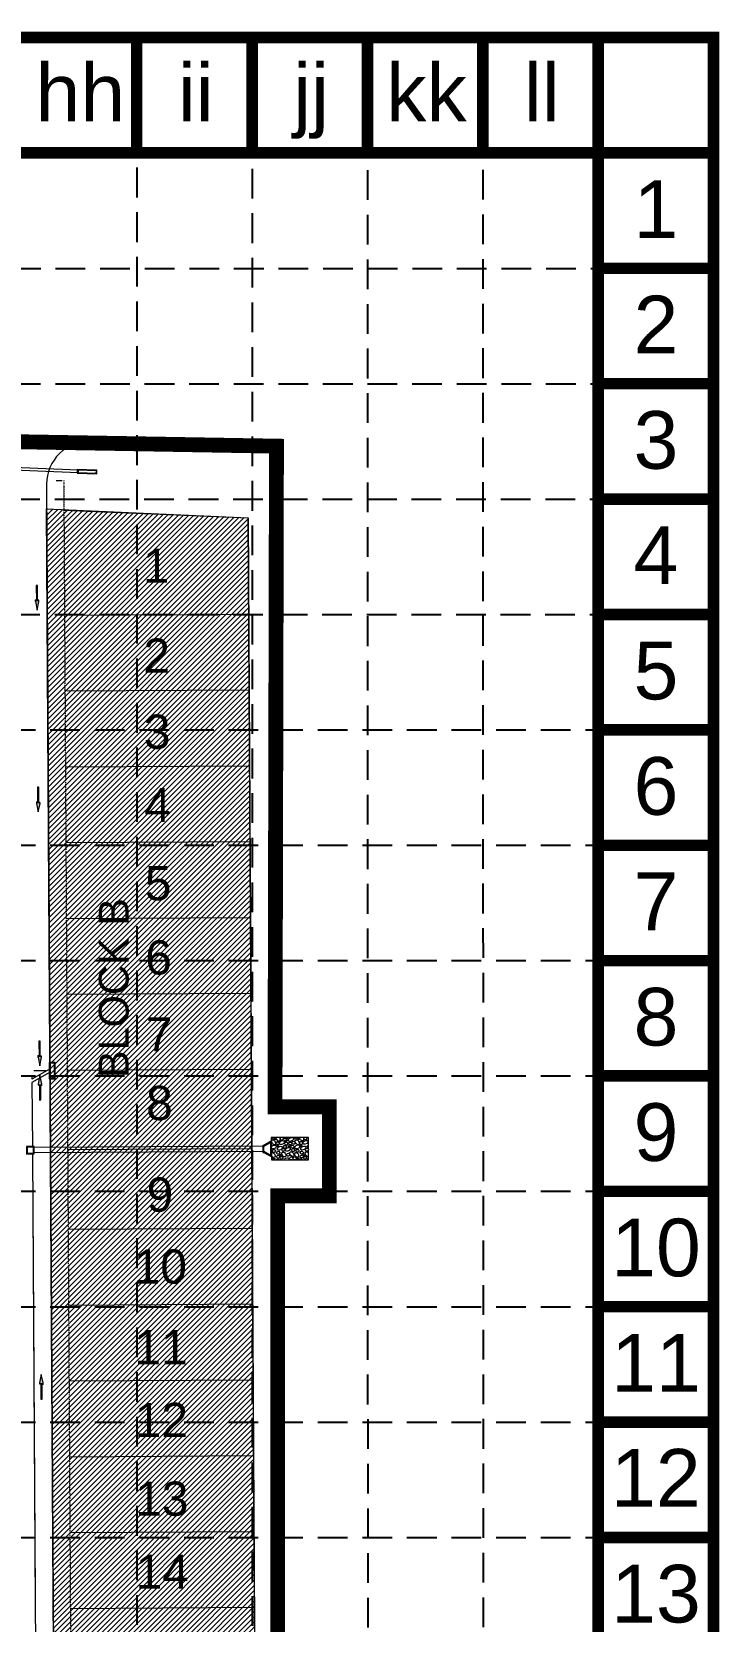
# Model space of a CAD drawing. Extents: x 218174 to 221286, y 216036 to 221010.
# Drawn here: x 220823 to 221286, y 219941 to 221010 of the extents above; entities that cross this region are included whole.
import ezdxf
from ezdxf.enums import TextEntityAlignment as Align

# ---------------------------------------------------------------- set-up
doc = ezdxf.new("R2010")
doc.units = 0
doc.header["$MEASUREMENT"] = 0
doc.linetypes.add('DASHED', pattern=[0.75, 0.5, -0.25])
doc.linetypes.add('DIVIDE', pattern=[1.25, 0.5, -0.25, 0, -0.25, 0, -0.25])
for name, color, linetype, lineweight in [('1 ARROWS', 7, 'Continuous', 0), ('1 BLOCK NUMBERS', 7, 'Continuous', 0), ('1 CURB LINE', 7, 'Continuous', 0), ('1 LOT NUMBERS', 7, 'Continuous', 0), ('1 RIP RAP', 1, 'Continuous', 0), ('1 STORM PIPE', 5, 'Continuous', 0), ('PH.1-10', 7, 'Continuous', 0), ('PH.1-27', 7, 'Continuous', 0), ('PH.1-29', 7, 'Continuous', 0), ('PH.1-9', 7, 'Continuous', 0)]:
    doc.layers.add(name, color=color, linetype=linetype, lineweight=lineweight)
for name, color, linetype in [('1 LIMITS OF DISTURBANCE', 1, 'DASHED'), ('1 SODDED LOT', 2, 'Continuous'), ('BASE', 7, 'Continuous'), ('GRID', 251, 'DASHED')]:
    doc.layers.add(name, color=color, linetype=linetype)
doc.styles.get("Standard").update_dxf_attribs({"font": 'ARIAL.TTF'})

msp = doc.modelspace()

# ---------------------------------------------------------------- hatches: boundary and pattern name
at = {"layer": '1 ARROWS', "linetype": 'Continuous', "lineweight": 0}
h = msp.add_hatch(color=256, dxfattribs=at)
edge = h.paths.add_edge_path()
edge.add_line((220827.7, 220627.5), (220827, 220627))
edge.add_line((220827, 220627), (220827, 220637.5))
edge.add_line((220827, 220637.5), (220826.1, 220637.5))
edge.add_line((220826.1, 220637.5), (220826.2, 220626.9))
edge.add_line((220826.2, 220626.9), (220825.7, 220627.5))
edge.add_line((220825.7, 220627.5), (220825.7, 220627.5))
edge.add_ellipse((220825.6, 220626.9), major_axis=(-0.003, 0.56), ratio=0.285714, start_angle=-17.1827, end_angle=124.7269)
edge.add_line((220825.5, 220626.6), (220825.5, 220626.6))
edge.add_line((220825.5, 220626.6), (220826.7, 220620.9))
edge.add_line((220826.7, 220620.9), (220827.8, 220626.6))
edge.add_line((220827.8, 220626.6), (220827.8, 220626.6))
edge.add_ellipse((220827.7, 220627), major_axis=(-0.003, 0.56), ratio=0.285714, start_angle=234.1685, end_angle=374.4967)
edge.add_line((220827.7, 220627.5), (220827.7, 220627.5))
h = msp.add_hatch(color=256, dxfattribs=at)
edge = h.paths.add_edge_path()
edge.add_line((220828.5, 220491.7), (220827.9, 220491.1))
edge.add_line((220827.9, 220491.1), (220827.8, 220501.7))
edge.add_line((220827.8, 220501.7), (220827, 220501.7))
edge.add_line((220827, 220501.7), (220827, 220491.1))
edge.add_line((220827, 220491.1), (220826.5, 220491.7))
edge.add_line((220826.5, 220491.7), (220826.5, 220491.7))
edge.add_ellipse((220826.5, 220491.1), major_axis=(-0.003, 0.56), ratio=0.285714, start_angle=-17.1827, end_angle=124.7269)
edge.add_line((220826.3, 220490.8), (220826.3, 220490.8))
edge.add_line((220826.3, 220490.8), (220827.5, 220485.1))
edge.add_line((220827.5, 220485.1), (220828.7, 220490.8))
edge.add_line((220828.7, 220490.8), (220828.7, 220490.8))
edge.add_ellipse((220828.5, 220491.1), major_axis=(-0.003, 0.56), ratio=0.285714, start_angle=234.1685, end_angle=374.4967)
edge.add_line((220828.5, 220491.7), (220828.5, 220491.7))
h = msp.add_hatch(color=256, dxfattribs=at)
edge = h.paths.add_edge_path()
edge.add_line((220829.4, 220321), (220828.8, 220320.4))
edge.add_line((220828.8, 220320.4), (220828.7, 220331))
edge.add_line((220828.7, 220331), (220827.8, 220331))
edge.add_line((220827.8, 220331), (220828, 220320.4))
edge.add_line((220828, 220320.4), (220827.5, 220321))
edge.add_line((220827.5, 220321), (220827.5, 220321))
edge.add_ellipse((220827.4, 220320.4), major_axis=(-0.006, 0.56), ratio=0.285714, start_angle=-17.1827, end_angle=124.7269)
edge.add_line((220827.3, 220320.1), (220827.3, 220320.1))
edge.add_line((220827.3, 220320.1), (220828.5, 220314.4))
edge.add_line((220828.5, 220314.4), (220829.6, 220320.1))
edge.add_line((220829.6, 220320.1), (220829.6, 220320.1))
edge.add_ellipse((220829.5, 220320.4), major_axis=(-0.006, 0.56), ratio=0.285714, start_angle=234.1685, end_angle=374.4967)
edge.add_line((220829.4, 220321), (220829.4, 220321))
h = msp.add_hatch(color=256, dxfattribs=at)
edge = h.paths.add_edge_path()
edge.add_line((220827.6, 220301.4), (220828.2, 220301.9))
edge.add_line((220828.2, 220301.9), (220828.3, 220291.3))
edge.add_line((220828.3, 220291.3), (220829.2, 220291.4))
edge.add_line((220829.2, 220291.4), (220829.1, 220301.9))
edge.add_line((220829.1, 220301.9), (220829.6, 220301.4))
edge.add_line((220829.6, 220301.4), (220829.6, 220301.4))
edge.add_ellipse((220829.6, 220301.9), major_axis=(-0.006, 0.56), ratio=0.285714, start_angle=162.8173, end_angle=304.7269)
edge.add_line((220829.8, 220302.3), (220829.8, 220302.3))
edge.add_line((220829.8, 220302.3), (220828.6, 220308))
edge.add_line((220828.6, 220308), (220827.4, 220302.2))
edge.add_line((220827.4, 220302.2), (220827.4, 220302.2))
edge.add_ellipse((220827.6, 220301.9), major_axis=(-0.006, 0.56), ratio=0.285714, start_angle=54.1685, end_angle=194.4967)
edge.add_line((220827.6, 220301.4), (220827.6, 220301.4))
h = msp.add_hatch(color=256, dxfattribs=at)
edge = h.paths.add_edge_path()
edge.add_line((220828.6, 220100.3), (220829.2, 220100.9))
edge.add_line((220829.2, 220100.9), (220829.2, 220090.3))
edge.add_line((220829.2, 220090.3), (220830.1, 220090.3))
edge.add_line((220830.1, 220090.3), (220830, 220100.9))
edge.add_line((220830, 220100.9), (220830.5, 220100.4))
edge.add_line((220830.5, 220100.4), (220830.5, 220100.4))
edge.add_ellipse((220830.6, 220100.9), major_axis=(-0.003, 0.56), ratio=0.285714, start_angle=162.8173, end_angle=304.7269)
edge.add_line((220830.7, 220101.2), (220830.7, 220101.2))
edge.add_line((220830.7, 220101.2), (220829.5, 220106.9))
edge.add_line((220829.5, 220106.9), (220828.4, 220101.2))
edge.add_line((220828.4, 220101.2), (220828.4, 220101.2))
edge.add_ellipse((220828.5, 220100.9), major_axis=(-0.003, 0.56), ratio=0.285714, start_angle=54.1685, end_angle=194.4967)
edge.add_line((220828.6, 220100.3), (220828.6, 220100.3))
at = {"layer": '1 SODDED LOT', "linetype": 'Continuous', "lineweight": 0}
h = msp.add_hatch(dxfattribs=at)
h.set_pattern_fill('ANSI31', color=256, scale=20, style=0)
edge = h.paths.add_edge_path()
edge.add_line((220395.2, 219503.2), (220394.5, 219621))
edge.add_arc((220413, 219621.1), 18.5, 86.9925, 180.3286, ccw=False)
edge.add_line((220414, 219639.6), (220778.3, 219641.9))
edge.add_arc((220778.4, 219622.9), 19, 55.7788, 90.3636, ccw=False)
edge.add_line((220789.1, 219638.6), (220792.8, 219636.5))
edge.add_arc((220811.5, 219669.6), 38, 240.48, 393.4138)
edge.add_line((220843.2, 219690.5), (220841.3, 219694.6))
edge.add_line((220841.3, 219694.6), (220839.6, 219700.3))
edge.add_line((220839.6, 219700.3), (220839, 219703.8))
edge.add_line((220839, 219703.8), (220833, 220688.9))
edge.add_line((220833, 220688.9), (220968.7, 220683))
edge.add_line((220968.7, 220683), (220975.5, 219506.5))
edge.add_line((220975.5, 219506.5), (220395.2, 219503.2))

# ---------------------------------------------------------------- linework, layer by layer
at = {"layer": '1 ARROWS', "linetype": 'Continuous', "lineweight": 0}
for p, q in [((220827, 220637.5), (220826.1, 220637.5)), ((220826.1, 220637.5), (220826.2, 220626.9)), ((220827, 220627), (220827, 220637.5)), ((220825.5, 220626.6), (220825.5, 220626.6)), ((220825.5, 220626.6), (220826.7, 220620.9)), ((220826.2, 220626.9), (220825.7, 220627.5)), ((220825.7, 220627.5), (220825.7, 220627.5)), ((220826.7, 220620.9), (220827.8, 220626.6)), ((220827.7, 220627.5), (220827, 220627)), ((220827.7, 220627.5), (220827.7, 220627.5)), ((220827.8, 220626.6), (220827.8, 220626.6)), ((220827.8, 220501.7), (220827, 220501.7)), ((220827, 220501.7), (220827, 220491.1)), ((220827.9, 220491.1), (220827.8, 220501.7)), ((220826.3, 220490.8), (220826.3, 220490.8)), ((220826.3, 220490.8), (220827.5, 220485.1)), ((220827, 220491.1), (220826.5, 220491.7)), ((220826.5, 220491.7), (220826.5, 220491.7)), ((220827.5, 220485.1), (220828.7, 220490.8)), ((220828.5, 220491.7), (220827.9, 220491.1)), ((220828.5, 220491.7), (220828.5, 220491.7)), ((220828.7, 220490.8), (220828.7, 220490.8)), ((220828.7, 220331), (220827.8, 220331)), ((220827.8, 220331), (220828, 220320.4)), ((220828.8, 220320.4), (220828.7, 220331)), ((220827.3, 220320.1), (220827.3, 220320.1)), ((220827.3, 220320.1), (220828.5, 220314.4)), ((220828, 220320.4), (220827.5, 220321)), ((220827.5, 220321), (220827.5, 220321)), ((220828.5, 220314.4), (220829.6, 220320.1)), ((220829.4, 220321), (220828.8, 220320.4)), ((220829.4, 220321), (220829.4, 220321)), ((220829.6, 220320.1), (220829.6, 220320.1)), ((220828.6, 220308), (220827.4, 220302.2)), ((220827.4, 220302.2), (220827.4, 220302.2)), ((220827.6, 220301.4), (220828.2, 220301.9)), ((220827.6, 220301.4), (220827.6, 220301.4)), ((220828.2, 220301.9), (220828.3, 220291.3)), ((220829.8, 220302.3), (220828.6, 220308)), ((220829.2, 220291.4), (220829.1, 220301.9)), ((220829.1, 220301.9), (220829.6, 220301.4)), ((220829.6, 220301.4), (220829.6, 220301.4)), ((220829.8, 220302.3), (220829.8, 220302.3)), ((220828.3, 220291.3), (220829.2, 220291.4)), ((220829.5, 220106.9), (220828.4, 220101.2)), ((220830.7, 220101.2), (220829.5, 220106.9)), ((220828.4, 220101.2), (220828.4, 220101.2)), ((220828.6, 220100.3), (220829.2, 220100.9)), ((220828.6, 220100.3), (220828.6, 220100.3)), ((220829.2, 220100.9), (220829.2, 220090.3)), ((220830.1, 220090.3), (220830, 220100.9)), ((220830, 220100.9), (220830.5, 220100.4)), ((220830.5, 220100.4), (220830.5, 220100.4)), ((220830.7, 220101.2), (220830.7, 220101.2)), ((220829.2, 220090.3), (220830.1, 220090.3))]:
    msp.add_line(p, q, dxfattribs=at)
for centre, major_axis, start_param, end_param in [((220825.6, 220626.9), (-0.003, 0.56), -0.299894, 2.176896), ((220827.7, 220627), (-0.003, 0.56), 4.087011, 6.536201), ((220826.5, 220491.1), (-0.003, 0.56), -0.299894, 2.176896), ((220828.5, 220491.1), (-0.003, 0.56), 4.087011, 6.536201), ((220827.4, 220320.4), (-0.006, 0.56), -0.299894, 2.176896), ((220829.5, 220320.4), (-0.006, 0.56), 4.087011, 6.536201), ((220827.6, 220301.9), (-0.006, 0.56), 0.945418, 3.394608), ((220829.6, 220301.9), (-0.006, 0.56), 2.841698, 5.318488), ((220828.5, 220100.9), (-0.003, 0.56), 0.945418, 3.394608), ((220830.6, 220100.9), (-0.003, 0.56), 2.841698, 5.318488)]:
    msp.add_ellipse(centre, major_axis=major_axis, ratio=0.285714, start_param=start_param, end_param=end_param, dxfattribs=at)
for p in [(220825.7, 220627.5), (220826.5, 220491.7), (220827.5, 220321), (220829.6, 220301.4), (220830.5, 220100.4)]:
    msp.add_point(p, dxfattribs=at)
at = {"layer": '1 CURB LINE', "color": 7, "linetype": 'Continuous', "lineweight": 0}
msp.add_line((220833.1, 220705.6), (220838.9, 219705), dxfattribs=at)
at = {"layer": '1 LIMITS OF DISTURBANCE', "lineweight": 0, "ltscale": 50, "const_width": 10, "flags": 128}
msp.add_lwpolyline([(218444.5, 220364.2), (219055.9, 220366.7), (219055.9, 220772.8), (219285.1, 220772.8), (219285.1, 220791.7), (219318.9, 220791.7), (219318.9, 220759.5), (219391.6, 220758.4), (220987.7, 220731.1), (220986.7, 220286.8), (221023.3, 220286.8), (221023.3, 220226.9), (220988.5, 220226.9), (220988.5, 219086.8), (220977.8, 219041.7, 0.030001), (220966.4, 218976, 0.037041), (220958.7, 218777, -0.010186), (220966, 218302.6), (220199.6, 218302.6), (219982.4, 216800), (219977.6, 216762.8), (218877.5, 216761.9), (218945.3, 216986.7), (218954.8, 217018.1), (218971.4, 217065.4), (218954.8, 217122.2), (218978, 217150.6), (218953.3, 217263.5), (219000.2, 217274.3), (219042.1, 217384.3), (219013.3, 217433.4), (219061.2, 217463.3), (219069.4, 217505.3), (219032.5, 217553.6), (219010.7, 217581.7), (219077, 217902), (219154.3, 217909.7), (219184.2, 217879.9), (219210.4, 217907.1), (219196.7, 217984.9), (219196.3, 218037.8), (219218.3, 218088.1), (219287.6, 218144.5), (219303.5, 218163.2), (219276.2, 218217), (219308.6, 218249.7), (219362.5, 218227.7), (219407.8, 218356), (219624.5, 218350.2), (219618.3, 218768.3), (219580, 218772.5), (219581.7, 218810.8), (219618.3, 218809.9), (219616.6, 219036.8), (219553.4, 219045.2), (219530.3, 218997.8), (219491.3, 219015.7), (219509.2, 219059.9), (219452.4, 219092.5), (219322.9, 218925.2), (219168.6, 218724.5), (219101.4, 218550.2), (219138, 218518.2), (219105.9, 218463.4), (219082.6, 218238.6), (218854.7, 217964.4), (218635.5, 218283.5), (218444.6, 218285.6), (218423.6, 220363.6)], format="xyb", dxfattribs=at)
at = {"layer": '1 RIP RAP', "color": 1, "linetype": 'Continuous', "lineweight": 0}
for p, q in [((220990.2, 220265.5), (220990.7, 220266.1)), ((220996.7, 220265.8), (220997.7, 220266.2)), ((220999.6, 220265.8), (220999.9, 220266.2)), ((221006, 220265.6), (221006.5, 220266.2)), ((221009, 220262.3), (221009.2, 220262.6)), ((221009.1, 220264), (221009.2, 220264.2))]:
    msp.add_line(p, q, dxfattribs=at)
msp.add_lwpolyline([(220984.3, 220251.1), (221009.3, 220251.2), (221009.2, 220266.2), (220984.2, 220266.1)], close=True, dxfattribs=at)
for points in [[(220984.7, 220266.1), (220985, 220265.8), (220984.9, 220265.3), (220984.6, 220265), (220984.2, 220265.1)], [(220985.9, 220265.3), (220986.2, 220265.8), (220986.7, 220265.8), (220987.1, 220265.5), (220987, 220264.9), (220986.7, 220264.7), (220986.2, 220264.7), (220986, 220264.9), (220985.9, 220265.3)], [(220989.8, 220266.1), (220990.2, 220265.2), (220990.1, 220264.3), (220989.7, 220263.8), (220988.9, 220263.8), (220988.1, 220264.5), (220987.5, 220265.5), (220987.5, 220266.1)], [(220991.8, 220266.1), (220992.2, 220265.7), (220992.1, 220264.8), (220991.6, 220264.4), (220990.7, 220264.4), (220990.3, 220264.8), (220990.2, 220265.5)], [(220995.5, 220266.2), (220995.3, 220265.9), (220994.3, 220265.4), (220993.3, 220265.3), (220992.8, 220265.7), (220992.7, 220266.1)], [(220997.9, 220266.2), (220998.7, 220266.1), (220999.1, 220265.7), (220999.1, 220264.9), (220998.4, 220264.1), (220997.4, 220263.6), (220996.4, 220263.5), (220995.9, 220263.9), (220995.8, 220264.7), (220996.3, 220265.4), (220996.8, 220265.8)], [(221000.5, 220266.2), (221000.8, 220265.9), (221000.8, 220265.4), (221000.4, 220265.1), (220999.9, 220265.2), (220999.7, 220265.4), (220999.6, 220265.8)], [(221001.7, 220265.4), (221002, 220265.9), (221002.6, 220265.9), (221002.9, 220265.5), (221002.9, 220265), (221002.6, 220264.8), (221002, 220264.8), (221001.8, 220265), (221001.7, 220265.4)], [(221005.6, 220266.2), (221006, 220265.3), (221005.9, 220264.3), (221005.5, 220263.9), (221004.7, 220263.9), (221003.9, 220264.6), (221003.4, 220265.6), (221003.4, 220266.2)], [(221007.6, 220266.2), (221008, 220265.8), (221008, 220264.9), (221007.4, 220264.5), (221006.6, 220264.5), (221006.2, 220264.9), (221006, 220265.6)], [(221009.2, 220265.4), (221009.1, 220265.4), (221008.6, 220265.8), (221008.6, 220266.2)], [(220984.2, 220263), (220984.2, 220263), (220984.2, 220262.5)], [(220985.1, 220260.7), (220986.1, 220261.1), (220987.1, 220261), (220987.5, 220260.6), (220987.5, 220259.9), (220986.8, 220259), (220985.8, 220258.5), (220984.8, 220258.5), (220984.3, 220258.8), (220984.2, 220259.6), (220984.7, 220260.3), (220985.2, 220260.7)], [(220984.2, 220255.5), (220984.5, 220256), (220985.3, 220256), (220986, 220255.6), (220986.4, 220255.1)], [(220986.4, 220255.1), (220986.8, 220254.1), (220986.7, 220253.2), (220986.3, 220252.8), (220985.5, 220252.8), (220984.7, 220253.4), (220984.2, 220254.3)], [(220986.7, 220263.6), (220987.1, 220262.6), (220987.1, 220261.7), (220986.6, 220261.3), (220985.9, 220261.3), (220985, 220261.9), (220984.5, 220263), (220984.5, 220263.9), (220984.9, 220264.5), (220985.6, 220264.5), (220986.3, 220264.1), (220986.7, 220263.6)], [(220985, 220257.3), (220985.5, 220258.1), (220986.4, 220258.1), (220987, 220257.5), (220986.9, 220256.7), (220986.4, 220256.2), (220985.5, 220256.3), (220985.1, 220256.7), (220985, 220257.3)], [(220987.5, 220262.5), (220988, 220263.3), (220988.9, 220263.3), (220989.5, 220262.7), (220989.4, 220261.8), (220988.9, 220261.4), (220988, 220261.5), (220987.6, 220261.8), (220987.5, 220262.5)], [(220987.8, 220260.5), (220988.1, 220260.9), (220988.6, 220261), (220989, 220260.6), (220988.9, 220260.1), (220988.6, 220259.8), (220988.1, 220259.8), (220987.8, 220260.1), (220987.8, 220260.5)], [(220987.9, 220256), (220988.4, 220256.8), (220989.3, 220256.9), (220989.9, 220256.2), (220989.8, 220255.4), (220989.3, 220254.9), (220988.4, 220255), (220988, 220255.4), (220987.9, 220256)], [(220989.2, 220259.9), (220990.2, 220260.3), (220991.1, 220260.2), (220991.5, 220259.8), (220991.5, 220259.1), (220990.9, 220258.2), (220989.8, 220257.7), (220988.9, 220257.7), (220988.3, 220258), (220988.3, 220258.8), (220988.7, 220259.5), (220989.2, 220259.9)], [(220990.6, 220263.7), (220991.6, 220264.1), (220992.5, 220264), (220993, 220263.6), (220993, 220262.9), (220992.3, 220262), (220991.3, 220261.5), (220990.3, 220261.5), (220989.7, 220261.8), (220989.7, 220262.6), (220990.1, 220263.3), (220990.6, 220263.7)], [(220989.8, 220254.5), (220990.1, 220254.9), (220990.6, 220255), (220991, 220254.6), (220990.9, 220254.1), (220990.6, 220253.8), (220990.1, 220253.8), (220989.8, 220254.1), (220989.8, 220254.5)], [(220991.3, 220258), (220991.9, 220258.7), (220992.7, 220258.8), (220993.3, 220258.2), (220993.3, 220257.3), (220992.7, 220256.9), (220991.9, 220256.9), (220991.5, 220257.3), (220991.3, 220258)], [(220993.6, 220255.5), (220994, 220254.5), (220993.9, 220253.6), (220993.5, 220253.2), (220992.7, 220253.2), (220991.9, 220253.8), (220991.3, 220254.9), (220991.3, 220255.8), (220991.7, 220256.4), (220992.5, 220256.4), (220993.2, 220256), (220993.6, 220255.5)], [(220992.3, 220260), (220992.9, 220260.8), (220993.7, 220260.8), (220994.3, 220260.2), (220994.3, 220259.3), (220993.7, 220258.9), (220992.9, 220259), (220992.5, 220259.3), (220992.3, 220260)], [(220993.2, 220263.9), (220993.6, 220264.4), (220994.1, 220264.4), (220994.4, 220264.1), (220994.4, 220263.5), (220994.1, 220263.3), (220993.6, 220263.3), (220993.3, 220263.5), (220993.2, 220263.9)], [(220993.2, 220262.2), (220993.7, 220263), (220994.6, 220263.1), (220995.2, 220262.5), (220995.1, 220261.6), (220994.6, 220261.1), (220993.7, 220261.2), (220993.3, 220261.6), (220993.2, 220262.2)], [(220994.6, 220259.1), (220995.6, 220259.5), (220996.6, 220259.4), (220997, 220259), (220997, 220258.3), (220996.3, 220257.4), (220995.3, 220256.9), (220994.3, 220256.9), (220993.8, 220257.3), (220993.7, 220258), (220994.2, 220258.7), (220994.7, 220259.1)], [(220994.3, 220264.9), (220994.7, 220265.3), (220995.2, 220265.4), (220995.5, 220265), (220995.5, 220264.5), (220995.2, 220264.2), (220994.7, 220264.2), (220994.4, 220264.5), (220994.3, 220264.9)], [(220994.5, 220254.8), (220995.1, 220255.5), (220995.9, 220255.6), (220996.5, 220255), (220996.4, 220254.1), (220995.9, 220253.7), (220995.1, 220253.7), (220994.7, 220254.1), (220994.5, 220254.8)], [(220995.6, 220260.3), (220995.9, 220260.8), (220996.4, 220260.8), (220996.8, 220260.5), (220996.8, 220259.9), (220996.4, 220259.7), (220995.9, 220259.7), (220995.7, 220259.9), (220995.6, 220260.3)], [(220996, 220262.3), (220996.5, 220263.1), (220997.4, 220263.1), (220998, 220262.5), (220997.9, 220261.6), (220997.4, 220261.2), (220996.5, 220261.2), (220996.1, 220261.6), (220996, 220262.3)], [(220999, 220255.7), (220999.4, 220254.7), (220999.3, 220253.8), (220998.9, 220253.3), (220998.2, 220253.3), (220997.3, 220254), (220996.8, 220255), (220996.8, 220256), (220997.2, 220256.5), (220997.9, 220256.6), (220998.6, 220256.2), (220999, 220255.6)], [(220997.4, 220260.2), (220997.9, 220260.9), (220998.8, 220261), (220999.4, 220260.4), (220999.3, 220259.5), (220998.8, 220259), (220997.9, 220259.1), (220997.5, 220259.5), (220997.4, 220260.2)], [(220997.9, 220257.9), (220998.4, 220258.6), (220999.3, 220258.7), (220999.9, 220258.1), (220999.8, 220257.2), (220999.3, 220256.8), (220998.4, 220256.8), (220998, 220257.2), (220997.9, 220257.9)], [(220998.1, 220262.9), (220998.6, 220263.6), (220999.5, 220263.7), (221000.1, 220263.1), (221000, 220262.2), (220999.5, 220261.8), (220998.6, 220261.8), (220998.2, 220262.2), (220998.1, 220262.9)], [(221002.2, 220255.2), (221002.6, 220254.2), (221002.5, 220253.3), (221002.1, 220252.9), (221001.4, 220252.9), (221000.5, 220253.5), (221000, 220254.5), (221000, 220255.5), (221000.4, 220256.1), (221001.1, 220256.1), (221001.8, 220255.7), (221002.2, 220255.2)], [(221001, 220260.8), (221002, 220261.2), (221002.9, 220261.1), (221003.3, 220260.7), (221003.3, 220259.9), (221002.7, 220259.1), (221001.6, 220258.6), (221000.7, 220258.5), (221000.1, 220258.9), (221000.1, 220259.7), (221000.5, 220260.4), (221001, 220260.8)], [(221002.6, 220263.7), (221003, 220262.7), (221002.9, 220261.8), (221002.5, 220261.3), (221001.7, 220261.4), (221000.9, 220262), (221000.3, 220263), (221000.3, 220264), (221000.7, 220264.6), (221001.5, 220264.6), (221002.2, 220264.2), (221002.6, 220263.7)], [(221000.8, 220257.4), (221001.4, 220258.2), (221002.2, 220258.2), (221002.8, 220257.6), (221002.7, 220256.8), (221002.2, 220256.3), (221001.4, 220256.4), (221001, 220256.7), (221000.8, 220257.4)], [(221003.3, 220262.6), (221003.9, 220263.4), (221004.7, 220263.4), (221005.3, 220262.8), (221005.2, 220261.9), (221004.7, 220261.5), (221003.9, 220261.5), (221003.5, 220261.9), (221003.3, 220262.6)], [(221003.6, 220260.6), (221003.9, 220261), (221004.4, 220261.1), (221004.8, 220260.7), (221004.7, 220260.2), (221004.4, 220259.9), (221003.9, 220259.9), (221003.7, 220260.2), (221003.6, 220260.6)], [(221003.7, 220256.1), (221004.3, 220256.9), (221005.1, 220256.9), (221005.7, 220256.3), (221005.6, 220255.5), (221005.1, 220255), (221004.3, 220255.1), (221003.9, 220255.5), (221003.7, 220256.1)], [(221005, 220260), (221006, 220260.4), (221006.9, 220260.3), (221007.4, 220259.9), (221007.3, 220259.1), (221006.7, 220258.3), (221005.7, 220257.8), (221004.7, 220257.7), (221004.1, 220258.1), (221004.1, 220258.9), (221004.5, 220259.6), (221005, 220260)], [(221006.4, 220263.8), (221007.4, 220264.2), (221008.4, 220264.1), (221008.8, 220263.7), (221008.8, 220263), (221008.1, 220262.1), (221007.1, 220261.6), (221006.1, 220261.6), (221005.6, 220261.9), (221005.5, 220262.7), (221006, 220263.4), (221006.5, 220263.8)], [(221005.6, 220254.6), (221005.9, 220255), (221006.4, 220255.1), (221006.8, 220254.7), (221006.7, 220254.2), (221006.4, 220253.9), (221005.9, 220253.9), (221005.7, 220254.2), (221005.6, 220254.6)], [(221009.2, 220253.3), (221008.5, 220253.3), (221007.7, 220253.9), (221007.2, 220254.9), (221007.1, 220255.9), (221007.5, 220256.5), (221008.3, 220256.5), (221009, 220256.1), (221009.2, 220255.8)], [(221007.2, 220258.1), (221007.7, 220258.8), (221008.6, 220258.9), (221009.2, 220258.3), (221009.1, 220257.4), (221008.6, 220257), (221007.7, 220257), (221007.3, 220257.4), (221007.2, 220258.1)], [(221008.2, 220260.1), (221008.7, 220260.9), (221009.2, 220260.9)], [(221009.2, 220259), (221008.7, 220259), (221008.3, 220259.4), (221008.2, 220260.1)], [(221009.2, 220261.7), (221009.2, 220261.7), (221009, 220262.3)], [(221009.2, 220263.6), (221009.1, 220263.6), (221009.1, 220264)], [(220984.2, 220253), (220984.5, 220253), (220985.1, 220252.4), (220985, 220251.5), (220984.5, 220251.1)], [(220985.5, 220252), (220985.8, 220252.4), (220986.4, 220252.5), (220986.7, 220252.1), (220986.7, 220251.6), (220986.4, 220251.3), (220985.8, 220251.3), (220985.6, 220251.6), (220985.5, 220252)], [(220987.6, 220251.1), (220987.6, 220251.1), (220988, 220251.7), (220988.8, 220251.7), (220989.5, 220251.3), (220989.6, 220251.1)], [(220987.8, 220253.4), (220988.3, 220254.1), (220989.2, 220254.2), (220989.8, 220253.6), (220989.7, 220252.7), (220989.2, 220252.3), (220988.3, 220252.3), (220987.9, 220252.7), (220987.8, 220253.4)], [(220990, 220252.6), (220990.6, 220253.4), (220991.4, 220253.5), (220992, 220252.8), (220992, 220252), (220991.4, 220251.5), (220990.6, 220251.6), (220990.2, 220252), (220990, 220252.6)], [(220992.8, 220251.1), (220993.2, 220251.8), (220993.7, 220252.2)], [(220993.7, 220252.2), (220994.7, 220252.6), (220995.6, 220252.5), (220996.1, 220252.1), (220996.1, 220251.4), (220995.9, 220251.2)], [(220996.7, 220252.3), (220997.2, 220253.1), (220998.1, 220253.1), (220998.7, 220252.5), (220998.6, 220251.6), (220998.1, 220251.2), (220997.2, 220251.2), (220996.8, 220251.6), (220996.7, 220252.3)], [(220998.9, 220252.3), (220999.4, 220253), (221000.3, 220253.1), (221000.9, 220252.5), (221000.8, 220251.6), (221000.3, 220251.2)], [(221000, 220251.2), (220999.4, 220251.2), (220999, 220251.6), (220998.9, 220252.3)], [(221001.4, 220252), (221001.7, 220252.5), (221002.2, 220252.5), (221002.5, 220252.2), (221002.5, 220251.7), (221002.2, 220251.4), (221001.7, 220251.4), (221001.4, 220251.7), (221001.4, 220252)], [(221003.4, 220251.2), (221003.4, 220251.2), (221003.8, 220251.8), (221004.6, 220251.8), (221005.3, 220251.4), (221005.4, 220251.2)], [(221003.6, 220253.5), (221004.1, 220254.2), (221005, 220254.3), (221005.6, 220253.7), (221005.5, 220252.8), (221005, 220252.4), (221004.1, 220252.4), (221003.7, 220252.8), (221003.6, 220253.5)], [(221005.9, 220252.7), (221006.4, 220253.5), (221007.3, 220253.5), (221007.9, 220252.9), (221007.8, 220252.1), (221007.3, 220251.6), (221006.4, 220251.7), (221006, 220252.1), (221005.9, 220252.7)], [(221008.6, 220251.2), (221009.1, 220251.9), (221009.2, 220252.1)]]:
    msp.add_lwpolyline(points, dxfattribs=at)
at = {"layer": '1 SODDED LOT', "linetype": 'Continuous', "lineweight": 0, "flags": 128}
msp.add_lwpolyline([(220395.2, 219503.2), (220394.5, 219621, -0.431372), (220414, 219639.6), (220778.3, 219641.9, -0.152061), (220789.1, 219638.6), (220792.8, 219636.5, 0.787869), (220843.2, 219690.5), (220841.3, 219694.6), (220839.6, 219700.3), (220839, 219703.8), (220833, 220688.9), (220968.7, 220683), (220975.5, 219506.5)], format="xyb", close=True, dxfattribs=at)
at = {"layer": '1 STORM PIPE', "linetype": 'Continuous', "lineweight": 0}
for p, q in [((220784.4, 220716.2), (220854.3, 220713.3)), ((220784.5, 220718.2), (220854.4, 220715.2)), ((220835.4, 220312.3), (220823.2, 220305.4)), ((220835.4, 220310.1), (220823.2, 220303.2)), ((220820.7, 220307.6), (220823.2, 220307.7)), ((220823.2, 220307.7), (220823.2, 220305.4)), ((220823.2, 220303.2), (220823.5, 220259.7)), ((220823.6, 220255.6), (220825.4, 219951.7)), ((220823.6, 220255.6), (220825.6, 219920.6)), ((220979.2, 220260.4), (220824.3, 220259.5)), ((220979.2, 220256.7), (220824.3, 220255.8)), ((220983.7, 220263.5), (220983.7, 220253.7))]:
    msp.add_line(p, q, dxfattribs=at)
at = {"layer": '1 STORM PIPE', "color": 7, "linetype": 'Continuous', "lineweight": 0}
msp.add_line((220824.5, 220311.2), (220832.5, 220311.2), dxfattribs=at)
at = {"layer": '1 STORM PIPE', "linetype": 'DASHED', "lineweight": 0}
msp.add_line((220983.7, 220263.5), (220983.7, 220253.7), dxfattribs=at)
at = {"layer": '1 STORM PIPE', "linetype": 'Continuous', "lineweight": 0}
for points in [[(220819.6, 220255), (220824.8, 220255.1), (220824.8, 220260.2), (220819.6, 220260.2)], [(220820.1, 220255.6), (220824.3, 220255.6), (220824.3, 220259.7), (220820.1, 220259.7)]]:
    msp.add_lwpolyline(points, close=True, dxfattribs=at)
msp.add_lwpolyline([(220984.2, 220263.2), (220984.2, 220263.8), (220979.2, 220260.9), (220978.5, 220260.9), (220978.6, 220256.2), (220979.2, 220256.2), (220984.2, 220253.4), (220984.2, 220253.9), (220979.2, 220256.8), (220979.2, 220260.3), (220984.2, 220263.2), (220984.2, 220253.9)], dxfattribs=at)
at = {"layer": 'BASE', "color": 9}
msp.add_line((218255.5, 220928.3), (221204.1, 220928.3), dxfattribs=at)
at = {"layer": 'BASE', "const_width": 7.76}
for points in [[(221281.7, 216040), (221281.7, 221005.9), (218177.9, 221005.9), (218177.9, 216040)], [(221204.1, 216117.5), (221204.1, 220928.3), (218255.5, 220928.3), (218255.5, 216117.5)]]:
    msp.add_lwpolyline(points, close=True, dxfattribs=at)
for points in [[(220893.7, 221005.9), (220893.7, 220928.3)], [(220971.3, 221005.9), (220971.3, 220928.3)], [(221048.9, 221005.9), (221048.9, 220928.3)], [(221126.5, 221005.9), (221126.5, 220928.3)], [(221204.1, 221005.9), (221204.1, 220928.3)], [(221281.7, 220928.3), (221204.1, 220928.3)], [(221281.7, 220850.7), (221204.1, 220850.7)], [(221281.7, 220773.1), (221204.1, 220773.1)], [(221281.7, 220695.5), (221204.1, 220695.5)], [(221281.7, 220617.9), (221204.1, 220617.9)], [(221281.7, 220540.3), (221204.1, 220540.3)], [(221281.7, 220462.7), (221204.1, 220462.7)], [(221281.7, 220385.1), (221204.1, 220385.1)], [(221281.7, 220307.6), (221204.1, 220307.6)], [(221281.7, 220230), (221204.1, 220230)], [(221281.7, 220152.4), (221204.1, 220152.4)], [(221281.7, 220074.8), (221204.1, 220074.8)], [(221281.7, 219997.2), (221204.1, 219997.2)]]:
    msp.add_lwpolyline(points, dxfattribs=at)
at = {"layer": 'GRID', "color": 253, "linetype": 'DASHED', "ltscale": 40}
for p, q in [((220894.4, 216428.4), (220894, 220930)), ((220971.9, 216427.7), (220971.6, 220930)), ((221049.6, 216426.7), (221049.2, 220930)), ((221127.3, 216426.9), (221126.8, 220930)), ((218259.1, 220850.2), (221202.8, 220850.6)), ((218259, 220772.4), (221202.8, 220773)), ((218258.6, 220695), (221204.1, 220695.5)), ((218258.5, 220617.5), (221204.1, 220617.9)), ((218255.5, 220540.3), (221204.1, 220540.3)), ((218255.5, 220462.7), (221204.1, 220462.7)), ((218255.5, 220385.1), (221204.1, 220385.1)), ((218255.5, 220307.6), (221204.1, 220307.6)), ((218255.5, 220230), (221204.1, 220230)), ((218255.5, 220152.4), (221204.1, 220152.4)), ((218255.5, 220074.8), (221204.1, 220074.8)), ((218255.5, 219997.2), (221204.1, 219997.2))]:
    msp.add_line(p, q, dxfattribs=at)
at = {"layer": 'PH.1-10', "color": 7, "linetype": 'Continuous', "lineweight": 0}
msp.add_line((220839.6, 220708.1), (220843.6, 220708.1), dxfattribs=at)
for points in [[(220853.6, 220713), (220866.8, 220712.5), (220866.9, 220715), (220853.7, 220715.5), (220853.6, 220713)], [(220854.3, 220713.5), (220866.5, 220713), (220866.6, 220714.5), (220854.4, 220715), (220854.3, 220713.5)], [(220838.9, 220305.7), (220838.9, 220316.7), (220834.9, 220316.7), (220834.9, 220305.7)], [(220838.4, 220306.2), (220838.4, 220316.2), (220835.4, 220316.2), (220835.4, 220306.2)]]:
    msp.add_lwpolyline(points, close=True, dxfattribs=at)
at = {"layer": 'PH.1-27', "color": 7, "linetype": 'DIVIDE', "lineweight": 0}
msp.add_line((220844.6, 220708.1), (220850.5, 219700.9), dxfattribs=at)
at = {"layer": 'PH.1-29', "color": 7, "linetype": 'Continuous', "lineweight": 0}
for p, q in [((220844.7, 220688.1), (220968.7, 220683)), ((220975.6, 219506.6), (220968.7, 220683)), ((220969.1, 220618), (220845.1, 220617.3)), ((220969.4, 220567), (220845.4, 220566.3)), ((220969.7, 220516), (220845.7, 220515.3)), ((220970, 220465), (220846, 220464.3)), ((220970.3, 220414), (220846.3, 220413.3)), ((220970.6, 220363), (220846.6, 220362.3)), ((220970.9, 220312), (220846.9, 220311.3)), ((220971.2, 220258.5), (220847.2, 220257.8)), ((220971.5, 220205), (220847.5, 220204.3)), ((220971.8, 220154), (220847.8, 220153.3)), ((220972.1, 220103), (220848.1, 220102.3)), ((220972.4, 220052), (220848.4, 220051.3)), ((220972.7, 220001), (220848.7, 220000.3)), ((220973, 219950), (220849, 219949.3))]:
    msp.add_line(p, q, dxfattribs=at)
at = {"layer": 'PH.1-9', "color": 7, "linetype": 'Continuous', "lineweight": 0}
msp.add_line((220862.8, 220734.2), (220862.8, 220735.7), dxfattribs=at)
msp.add_arc((220861.6, 220705.7), 28.5, 87.6669, 180.3351, dxfattribs=at)

# ---------------------------------------------------------------- texts
at = {"layer": '1 BLOCK NUMBERS', "color": 7, "linetype": 'Continuous', "lineweight": 0}
msp.add_text('BLOCK B', height=20, rotation=90, dxfattribs=at).set_placement((220878.2, 220366.6), align=Align.MIDDLE)
at = {"layer": '1 LOT NUMBERS', "color": 7, "linetype": 'Continuous', "lineweight": 0}
for s, p in [('1', (220906.8, 220650.7)), ('2', (220907.1, 220590.4)), ('3', (220907.4, 220539.1)), ('4', (220907.7, 220489.8)), ('5', (220908.1, 220437)), ('6', (220908.4, 220387.3)), ('7', (220908.7, 220335.6)), ('8', (220909, 220289.4)), ('9', (220909.3, 220227.8)), ('10', (220909.6, 220179.4)), ('11', (220910, 220125.2)), ('12', (220910.3, 220076.4)), ('13', (220910.6, 220023.3)), ('14', (220910.9, 219974.2))]:
    msp.add_text(s, height=23, dxfattribs=at).set_placement(p, align=Align.MIDDLE)
at = {"layer": 'BASE'}
for s, p in [('hh', (220855.8, 220968.9)), ('ii', (220933.4, 220968.9)), ('jj', (221011, 220968.9)), ('kk', (221088.6, 220968.9)), ('ll', (221166.2, 220968.9)), ('1', (221243, 220890.5)), ('2', (221243, 220812.9)), ('3', (221243, 220735.3)), ('4', (221243, 220657.7)), ('5', (221243, 220580.2)), ('6', (221243, 220502.6)), ('7', (221243, 220425)), ('8', (221243, 220347.4)), ('9', (221243, 220269.8)), ('10', (221243, 220192.2)), ('11', (221243, 220114.6)), ('12', (221242.9, 220037.3)), ('13', (221243, 219959.4))]:
    msp.add_text(s, height=38.8, dxfattribs=at).set_placement(p, align=Align.MIDDLE_CENTER)

doc.saveas('drawing.dxf')
